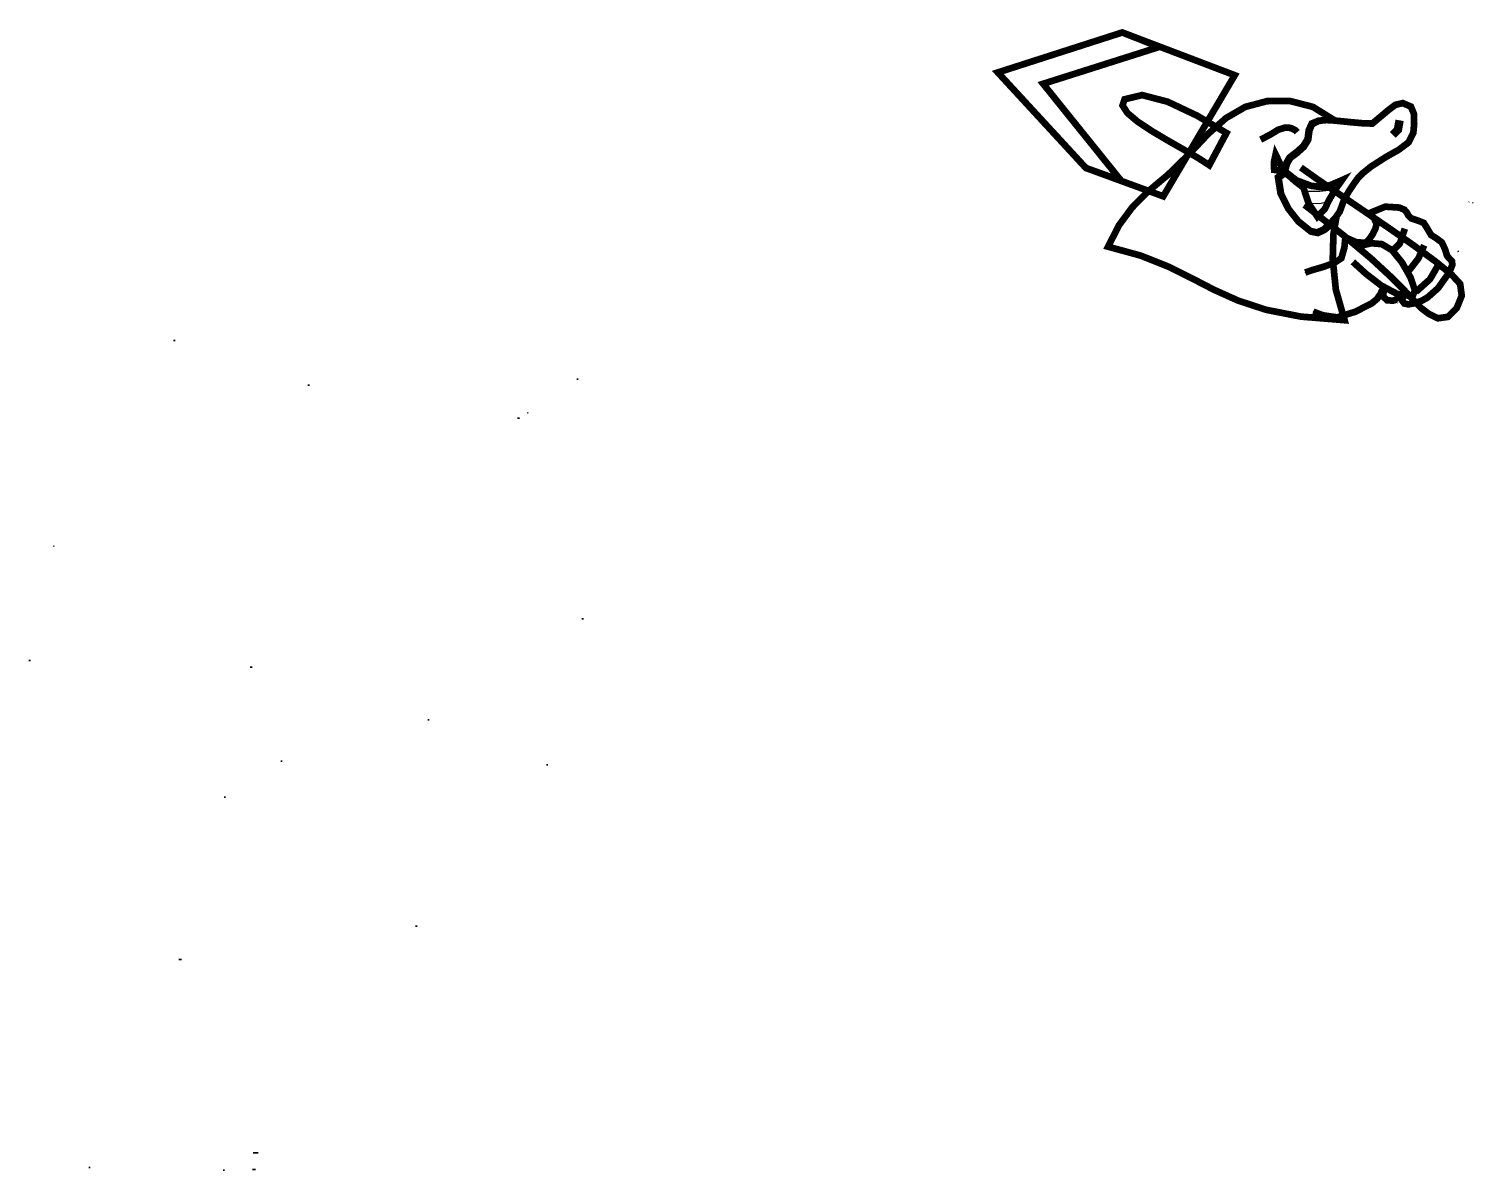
# Model space of a CAD drawing. Extents: x -2.38 to 1.18, y -2.07 to 0.74.
import ezdxf

# ---------------------------------------------------------------- set-up
doc = ezdxf.new("R2010")
doc.units = 0
doc.layers.get('0').update_dxf_attribs({"linetype": 'CONTINUOUS'})

msp = doc.modelspace()

# ---------------------------------------------------------------- linework, layer by layer
at = {"color": 0, "const_width": 0.0165}
for points in [[(0.5913, 0.6227), (0.4154, 0.3248), (0.2249, 0.3945), (0.0082, 0.6295), (0.3145, 0.7279), (0.5913, 0.6227)], [(0.2249, 0.3945), (0.0082, 0.6295), (0.3145, 0.7279), (0.405, 0.6921), (0.1197, 0.6016), (0.3113, 0.3636), (0.2249, 0.3945)], [(0.5709, 0.4806), (0.5286, 0.4014), (0.5006, 0.4195), (0.4648, 0.4403), (0.4254, 0.4627), (0.3866, 0.4858), (0.3525, 0.5084), (0.3273, 0.5296), (0.3151, 0.5483), (0.3202, 0.5635), (0.3635, 0.5738), (0.426, 0.5575), (0.4983, 0.5234), (0.5709, 0.4806)], [(0.8411, 0.2711), (0.8342, 0.2321), (0.8325, 0.1694), (0.8402, 0.0948), (0.8616, 0.0201), (0.754, 0.0289), (0.6686, 0.0456), (0.5994, 0.0683), (0.5401, 0.095), (0.4847, 0.1236), (0.4269, 0.1522), (0.3605, 0.1787), (0.2795, 0.2009), (0.3065, 0.2537), (0.3388, 0.2974), (0.378, 0.3369), (0.4258, 0.3768), (0.4761, 0.4258), (0.526, 0.4785), (0.5698, 0.5173), (0.6175, 0.5448), (0.6706, 0.5589), (0.728, 0.5591), (0.7838, 0.5447), (0.832, 0.5148), (0.8159, 0.5128), (0.797, 0.5099), (0.7813, 0.5022), (0.7749, 0.4857), (0.7721, 0.4637), (0.7613, 0.4465), (0.7456, 0.4323), (0.7281, 0.4191), (0.7203, 0.4061), (0.7164, 0.3921), (0.711, 0.3794), (0.6992, 0.3702), (0.7054, 0.3307), (0.7238, 0.2935), (0.7489, 0.2619), (0.7789, 0.238), (0.7961, 0.2346), (0.8131, 0.2427), (0.8285, 0.2567), (0.8411, 0.2711)], [(0.8397, 0.2728), (0.8251, 0.2569), (0.8099, 0.2431), (0.794, 0.2358), (0.7775, 0.2397), (0.7474, 0.2637), (0.7224, 0.2953), (0.7039, 0.3325), (0.6978, 0.3719), (0.7096, 0.3812), (0.7149, 0.3939), (0.7189, 0.4078), (0.7266, 0.4208), (0.7441, 0.434), (0.7599, 0.4483), (0.7706, 0.4654), (0.7734, 0.4875), (0.7808, 0.5039), (0.7981, 0.5109), (0.8177, 0.5123), (0.8316, 0.5116), (0.849, 0.51), (0.8773, 0.5071), (0.9074, 0.5044), (0.9302, 0.5038), (0.9523, 0.5225), (0.9706, 0.5378), (0.9867, 0.5498), (1.0047, 0.5541), (1.0248, 0.5456), (1.0325, 0.5272), (1.0329, 0.5039), (1.0309, 0.481), (1.0193, 0.4577), (0.9953, 0.4395), (0.9632, 0.4213), (0.927, 0.3982), (0.9061, 0.3814), (0.894, 0.369), (0.8847, 0.3559), (0.872, 0.337), (0.8604, 0.3166), (0.8548, 0.3009), (0.8497, 0.2871), (0.8397, 0.2728)], [(0.8094, 0.3468), (0.8185, 0.3494), (0.8328, 0.3549), (0.8468, 0.3609), (0.8551, 0.3646), (0.8395, 0.3425), (0.8237, 0.316), (0.8128, 0.2936), (0.7946, 0.2747), (0.773, 0.3076), (0.7604, 0.3461), (0.7409, 0.3612), (0.7234, 0.3765), (0.7064, 0.3876), (0.6884, 0.39), (0.6878, 0.4093), (0.6919, 0.4278), (0.7105, 0.3896), (0.7427, 0.3644), (0.7788, 0.3507), (0.8094, 0.3468)]]:
    msp.add_lwpolyline(points, close=True, dxfattribs=at)
at = {"color": 75}
for points in [[(0.5913, 0.6227), (0.4154, 0.3248), (0.2249, 0.3945), (0.0082, 0.6295), (0.3145, 0.7279), (0.5913, 0.6227)], [(0.5709, 0.4806), (0.5286, 0.4014), (0.5006, 0.4195), (0.4648, 0.4403), (0.4254, 0.4627), (0.3866, 0.4858), (0.3525, 0.5084), (0.3273, 0.5296), (0.3151, 0.5483), (0.3202, 0.5635), (0.3635, 0.5738), (0.426, 0.5575), (0.4983, 0.5234), (0.5709, 0.4806)]]:
    msp.add_lwpolyline(points, close=True, dxfattribs=at)
at = {"color": 254}
msp.add_lwpolyline([(0.2249, 0.3945), (0.0082, 0.6295), (0.3145, 0.7279), (0.405, 0.6921), (0.1197, 0.6016), (0.3113, 0.3636), (0.2249, 0.3945)], close=True, dxfattribs=at)
at = {"color": 252}
msp.add_lwpolyline([(0.8411, 0.2711), (0.8342, 0.2321), (0.8325, 0.1694), (0.8402, 0.0948), (0.8616, 0.0201), (0.754, 0.0289), (0.6686, 0.0456), (0.5994, 0.0683), (0.5401, 0.095), (0.4847, 0.1236), (0.4269, 0.1522), (0.3605, 0.1787), (0.2795, 0.2009), (0.3065, 0.2537), (0.3388, 0.2974), (0.378, 0.3369), (0.4258, 0.3768), (0.4761, 0.4258), (0.526, 0.4785), (0.5698, 0.5173), (0.6175, 0.5448), (0.6706, 0.5589), (0.728, 0.5591), (0.7838, 0.5447), (0.832, 0.5148), (0.8159, 0.5128), (0.797, 0.5099), (0.7813, 0.5022), (0.7749, 0.4857), (0.7721, 0.4637), (0.7613, 0.4465), (0.7456, 0.4323), (0.7281, 0.4191), (0.7203, 0.4061), (0.7164, 0.3921), (0.711, 0.3794), (0.6992, 0.3702), (0.7054, 0.3307), (0.7238, 0.2935), (0.7489, 0.2619), (0.7789, 0.238), (0.7961, 0.2346), (0.8131, 0.2427), (0.8285, 0.2567), (0.8411, 0.2711)], close=True, dxfattribs=at)
at = {"color": 43}
msp.add_lwpolyline([(0.8397, 0.2728), (0.8251, 0.2569), (0.8099, 0.2431), (0.794, 0.2358), (0.7775, 0.2397), (0.7474, 0.2637), (0.7224, 0.2953), (0.7039, 0.3325), (0.6978, 0.3719), (0.7096, 0.3812), (0.7149, 0.3939), (0.7189, 0.4078), (0.7266, 0.4208), (0.7441, 0.434), (0.7599, 0.4483), (0.7706, 0.4654), (0.7734, 0.4875), (0.7808, 0.5039), (0.7981, 0.5109), (0.8177, 0.5123), (0.8316, 0.5116), (0.849, 0.51), (0.8773, 0.5071), (0.9074, 0.5044), (0.9302, 0.5038), (0.9523, 0.5225), (0.9706, 0.5378), (0.9867, 0.5498), (1.0047, 0.5541), (1.0248, 0.5456), (1.0325, 0.5272), (1.0329, 0.5039), (1.0309, 0.481), (1.0193, 0.4577), (0.9953, 0.4395), (0.9632, 0.4213), (0.927, 0.3982), (0.9061, 0.3814), (0.894, 0.369), (0.8847, 0.3559), (0.872, 0.337), (0.8604, 0.3166), (0.8548, 0.3009), (0.8497, 0.2871), (0.8397, 0.2728)], close=True, dxfattribs=at)
at = {"color": 0}
for points, const_width in [([(0.655, 0.4643), (0.6776, 0.476), (0.6983, 0.4885), (0.7158, 0.494), (0.7284, 0.4931), (0.7409, 0.4872), (0.7449, 0.4825)], 0.0165), ([(0.9971, 0.5117), (0.9929, 0.4885), (0.9802, 0.4758)], 0.0207), ([(0.7541, 0.3956), (0.7938, 0.3674), (0.8469, 0.3311), (0.908, 0.2896), (0.9718, 0.246), (1.0329, 0.2032), (1.0859, 0.1642), (1.1254, 0.1319), (1.1461, 0.1093), (1.15, 0.0803), (1.1377, 0.0499), (1.1159, 0.0282), (1.0912, 0.0248), (1.0691, 0.0355), (1.0516, 0.0488), (1.0335, 0.0669), (1.01, 0.0921), (0.9761, 0.1262), (0.927, 0.1716), (0.8575, 0.23), (0.763, 0.3039)], 0.0165), ([(0.7647, 0.1373), (0.7827, 0.1435), (0.8096, 0.1513), (0.8363, 0.1609), (0.8537, 0.1725), (0.8613, 0.1992), (0.8636, 0.2238), (0.891, 0.2116), (0.9136, 0.2105), (0.9212, 0.2176), (0.9301, 0.2305), (0.9374, 0.245), (0.9405, 0.2567), (0.9334, 0.2724), (0.9202, 0.2823), (0.9618, 0.2993), (0.9964, 0.2971), (1.0089, 0.2918), (1.0149, 0.2848), (1.0189, 0.2773), (1.0257, 0.2706), (1.0428, 0.2649), (1.0565, 0.2594), (1.0653, 0.2454), (1.0747, 0.2295), (1.0873, 0.2216), (1.1006, 0.2118), (1.1085, 0.1957), (1.1139, 0.1786), (1.12, 0.1711), (1.1258, 0.1655), (1.1269, 0.1562), (1.1192, 0.1373), (1.0912, 0.0983), (1.0655, 0.0757), (1.0513, 0.0678), (1.0342, 0.0617), (1.0185, 0.059), (1.0085, 0.0613), (1.0028, 0.0692), (1.006, 0.0769), (0.9958, 0.0723), (0.9808, 0.0681), (0.9663, 0.069), (0.958, 0.077), (0.9565, 0.0838), (0.9585, 0.0914), (0.9601, 0.0968), (0.9578, 0.0973), (0.9534, 0.0921), (0.9491, 0.0833), (0.9418, 0.0726), (0.9289, 0.0617), (0.8882, 0.0409), (0.8433, 0.0269), (0.8082, 0.0321), (0.7845, 0.041)], 0.0165), ([(0.9818, 0.193), (0.9977, 0.2088), (1.0099, 0.2452)], 0.0165), ([(0.8821, 0.1635), (0.9143, 0.1342), (0.9516, 0.1055), (0.9908, 0.0847), (1.0288, 0.0788), (1.0349, 0.0932), (1.0242, 0.1247), (1.0032, 0.1617), (0.9788, 0.1921), (0.9534, 0.2071), (0.9278, 0.2094), (0.906, 0.2044), (0.892, 0.1979)], 0.0165), ([(1.0191, 0.1408), (1.0432, 0.1717), (1.0577, 0.2044)], 0.0165), ([(1.0371, 0.0895), (1.0718, 0.1208), (1.0924, 0.1561)], 0.0165)]:
    msp.add_lwpolyline(points, dxfattribs=dict(at, const_width=const_width))
for points in [[(0.8094, 0.3468), (0.8185, 0.3494), (0.8328, 0.3549), (0.8468, 0.3609), (0.8551, 0.3646), (0.8395, 0.3425), (0.8237, 0.316), (0.8128, 0.2936), (0.7946, 0.2747), (0.773, 0.3076), (0.7604, 0.3461), (0.7409, 0.3612), (0.7234, 0.3765), (0.7064, 0.3876), (0.6884, 0.39), (0.6878, 0.4093), (0.6919, 0.4278), (0.7105, 0.3896), (0.7427, 0.3644), (0.7788, 0.3507), (0.8094, 0.3468)], [(-1.6901, -0.1394), (-1.6859, -0.1394), (-1.6901, -0.1394)], [(-2.0079, -1.553), (-2.0008, -1.553), (-2.0079, -1.553)], [(-2.2292, -2.0644), (-2.2256, -2.0644), (-2.2292, -2.0644)]]:
    msp.add_lwpolyline(points, close=True, dxfattribs=at)
at = {"color": 40}
msp.add_lwpolyline([(0.7541, 0.3956), (0.7938, 0.3674), (0.8469, 0.3311), (0.908, 0.2896), (0.9718, 0.246), (1.0329, 0.2032), (1.0859, 0.1642), (1.1254, 0.1319), (1.1461, 0.1093), (1.15, 0.0803), (1.1377, 0.0499), (1.1159, 0.0282), (1.0912, 0.0248), (1.0691, 0.0355), (1.0516, 0.0488), (1.0335, 0.0669), (1.01, 0.0921), (0.9761, 0.1262), (0.927, 0.1716), (0.8575, 0.23), (0.763, 0.3039)], dxfattribs=at)
at = {"color": 7}
for points in [[(0.8185, 0.31), (0.7997, 0.3066), (0.7788, 0.3069), (0.7748, 0.3219), (0.7702, 0.3377), (0.781, 0.3372), (0.8008, 0.3373), (0.8228, 0.3402), (0.8398, 0.3477), (0.8332, 0.3388), (0.8257, 0.3259), (0.8199, 0.3146), (0.8185, 0.31), (0.8185, 0.31)], [(1.168, 0.311), (1.1673, 0.3102), (1.168, 0.311)], [(1.1768, 0.3096), (1.178, 0.3082), (1.1768, 0.3096)], [(1.1421, 0.1897), (1.1406, 0.1888), (1.1421, 0.1897)], [(-2.0207, -0.0295), (-2.0164, -0.0295), (-2.0207, -0.0295)], [(-1.0284, -0.1252), (-1.0249, -0.1252), (-1.0284, -0.1252)], [(-1.1497, -0.2075), (-1.1475, -0.2075), (-1.1497, -0.2075)], [(-1.1738, -0.221), (-1.1695, -0.221), (-1.1738, -0.221)], [(-2.3164, -0.5359), (-2.3143, -0.5359), (-2.3164, -0.5359)], [(-1.0156, -0.7146), (-1.012, -0.7146), (-1.0156, -0.7146)], [(-2.3767, -0.8168), (-2.3724, -0.8168), (-2.3767, -0.8168)], [(-1.832, -0.8338), (-1.827, -0.8338), (-1.832, -0.8338)], [(-1.3951, -0.9629), (-1.3915, -0.9629), (-1.3951, -0.9629)], [(-1.7568, -1.065), (-1.7532, -1.065), (-1.7568, -1.065)], [(-1.1029, -1.0735), (-1.0993, -1.0735), (-1.1029, -1.0735)], [(-1.8958, -1.1537), (-1.893, -1.1537), (-1.8958, -1.1537)], [(-1.4249, -1.4707), (-1.4213, -1.4707), (-1.4249, -1.4707)], [(-1.8249, -2.0282), (-1.8121, -2.0282), (-1.8249, -2.0282)], [(-1.8986, -2.0707), (-1.8951, -2.0707), (-1.8986, -2.0707)], [(-1.8263, -2.0693), (-1.8192, -2.0693), (-1.8263, -2.0693)]]:
    msp.add_lwpolyline(points, close=True, dxfattribs=at)
at = {"color": 43}
msp.add_lwpolyline([(0.7647, 0.1373), (0.7827, 0.1435), (0.8096, 0.1513), (0.8363, 0.1609), (0.8537, 0.1725), (0.8613, 0.1992), (0.8636, 0.2238), (0.891, 0.2116), (0.9136, 0.2105), (0.9212, 0.2176), (0.9301, 0.2305), (0.9374, 0.245), (0.9405, 0.2567), (0.9334, 0.2724), (0.9202, 0.2823), (0.9618, 0.2993), (0.9964, 0.2971), (1.0089, 0.2918), (1.0149, 0.2848), (1.0189, 0.2773), (1.0257, 0.2706), (1.0428, 0.2649), (1.0565, 0.2594), (1.0653, 0.2454), (1.0747, 0.2295), (1.0873, 0.2216), (1.1006, 0.2118), (1.1085, 0.1957), (1.1139, 0.1786), (1.12, 0.1711), (1.1258, 0.1655), (1.1269, 0.1562), (1.1192, 0.1373), (1.0912, 0.0983), (1.0655, 0.0757), (1.0513, 0.0678), (1.0342, 0.0617), (1.0185, 0.059), (1.0085, 0.0613), (1.0028, 0.0692), (1.006, 0.0769), (0.9958, 0.0723), (0.9808, 0.0681), (0.9663, 0.069), (0.958, 0.077), (0.9565, 0.0838), (0.9585, 0.0914), (0.9601, 0.0968), (0.9578, 0.0973), (0.9534, 0.0921), (0.9491, 0.0833), (0.9418, 0.0726), (0.9289, 0.0617), (0.8882, 0.0409), (0.8433, 0.0269), (0.8082, 0.0321), (0.7845, 0.041)], dxfattribs=at)

doc.saveas('drawing.dxf')
